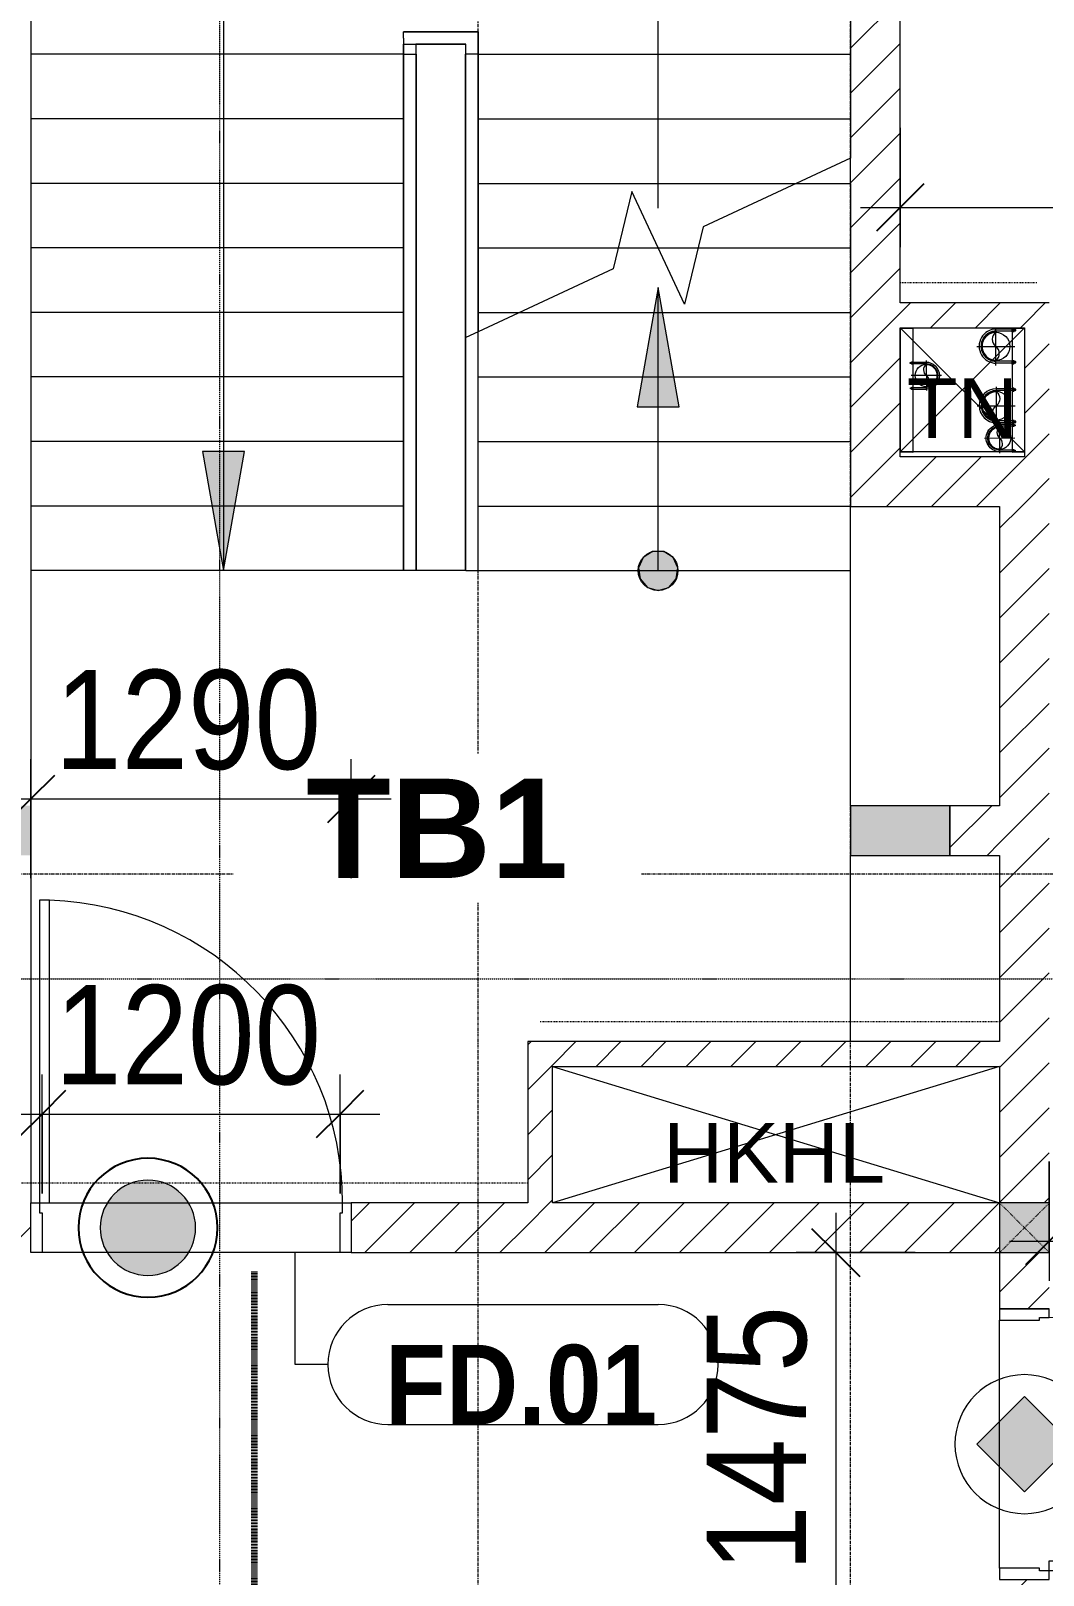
# Model space of a CAD drawing. Header units: millimetres. Extents: x 1591 to 240306, y -15958 to 82755.
# Drawn here: x 53654 to 57729, y 70213 to 76433 of the extents above; entities that cross this region are included whole.
import ezdxf

# ---------------------------------------------------------------- set-up
doc = ezdxf.new("R2010")
doc.units = ezdxf.units.MM
for name, pattern in [('1 NÉT CALL OUT', [6, 3, -3]), ('Dash', [6, 3, -3]), ('Dash 1_8_', [6.35, 3.175, -3.175]), ('Dash Dot 3_16_', [7.9375, 4.7625, -1.5875, 0, -1.5875]), ('Grid Line', [22.225, 12.7, -3.175, 3.175, -3.175]), ('IMPORT-CENTER _2_', [40.64, 25.4, -5.08, 5.08, -5.08])]:
    doc.linetypes.add(name, pattern=pattern)
for name, color, linetype, lineweight in [('0-1', 7, 'Continuous', 5), ('0-2', 250, 'Continuous', 9), ('A-ANNO-DIMS', 211, 'Continuous', 9), ('A-ANNO-DIMS-160', 211, 'Continuous', 9), ('A-ANNO-NOTE', 131, 'Continuous', 9), ('A-ANNO-NOTE-1', 131, 'Continuous', 25), ('A-AREA', 32, 'Dash 1_8_', 9), ('A-DETL-1', 90, '1 NÉT CALL OUT', 100), ('A-DETL-GENF-2', 1, 'Continuous', 9), ('A-DOOR-3', 1, 'Continuous', 9), ('A-DOOR-FRAM-1', 1, 'Continuous', 9), ('A-DOOR-IDEN', 31, 'Continuous', 9), ('A-FLOR-1', 250, 'Continuous', 9), ('A-FLOR-HRAL', 11, 'Continuous', 9), ('A-WALL', 113, 'Continuous', 9), ('A-WALL-3', 113, 'Continuous', 18), ('A-WALL-PATT-2', 111, 'Continuous', 9), ('G-ANNO-SYMB-1', 111, 'Dash Dot 3_16_', 18), ('G-ANNO-TEXT-1', 7, 'Continuous', 9), ('G-IMPT-2', 8, 'IMPORT-CENTER _2_', 9), ('G-IMPT-3', 8, 'Continuous', 9), ('M-EQPM', 50, 'Continuous', 9), ('S-COLS', 52, 'Continuous', 9), ('S-COLS-1', 52, 'Continuous', 5), ('S-COLS-2', 7, 'Continuous', 18), ('S-COLS-5', 52, 'Continuous', 18), ('S-COLS-HDLN', 52, 'Dash', 9), ('S-GRID-1', 1, 'Grid Line', 9), ('S-STRS', 31, 'Continuous', 9), ('S-STRS-ANNO', 31, 'Continuous', 9), ('S-STRS-MBND', 31, 'Continuous', 9)]:
    doc.layers.add(name, color=color, linetype=linetype, lineweight=lineweight)
doc.styles.add('Arial_8', font='arial_0.ttf', dxfattribs={"height": 240})
doc.styles.add('Arial_B_2', font='arialbd_0.ttf', dxfattribs={"height": 400})
doc.styles.add('Arial_B_3', font='arialbd_0.ttf', dxfattribs={"width": 0.9, "height": 320})
doc.styles.add('UTM Avo', font='UTM Avo.ttf', dxfattribs={"width": 0.9, "height": 400})
doc.dimstyles.new('1_Dim_chi_tiet_2_5', dxfattribs={"dimscale": 304.8, "dimtxt": 399.720379, "dimasz": 0.629921, "dimexe": 0.524934, "dimexo": 0.0625, "dimgap": 0.052493, "dimtad": 1, "dimdec": 0, "dimrnd": 5, "dimzin": 0, "dimdsep": 46, "dimtxsty": 'UTM Avo', "dimblk1": 'OBLIQUE', "dimblk2": 'OBLIQUE', "dimsah": 1, "dimcen": 0.09, "dimdle": 0.524934, "dimazin": 0, "dimtfac": 1, "dimtdec": 4, "dimtix": 1, "dimtmove": 0, "dimatfit": 3, "dimfxl": 1.049869, "dimfxlon": 1, "dimtvp": 1, "dimtolj": 1, "dimtzin": 0, "dimarcsym": 2})
doc.dimstyles.new('1_Dim_chi_tiet_2_5_1', dxfattribs={"dimscale": 304.8, "dimtxt": 399.720379, "dimasz": 0.629921, "dimexe": 0.524934, "dimexo": 0.0625, "dimgap": 0.052493, "dimtad": 1, "dimdec": 0, "dimrnd": 5, "dimzin": 0, "dimdsep": 46, "dimtxsty": 'UTM Avo', "dimblk1": 'OBLIQUE', "dimblk2": 'OBLIQUE', "dimsah": 1, "dimcen": 0.09, "dimdle": 0.524934, "dimazin": 0, "dimtfac": 1, "dimtdec": 4, "dimtix": 1, "dimtmove": 0, "dimatfit": 3, "dimfxl": 1.049869, "dimfxlon": 1, "dimtvp": 1, "dimtolj": 1, "dimtzin": 0, "dimarcsym": 2})
pattern_1 = [(45, (11001.35, 0), (-90.50967, 90.50967), [])]

# ---------------------------------------------------------------- blocks, each defined once
blk = doc.blocks.new('NCV_TKTC_KET CAU_rvt-1-TKCS_MB TẦNG 3-4')
at = {"layer": 'S-COLS-1'}
for points in [[(42652.6, 73111.9), (42652.6, 73311.9), (42252.6, 73311.9), (42252.6, 73111.9)], [(46352.6, 73111.9), (46352.6, 73311.9), (45952.6, 73311.9), (45952.6, 73111.9)]]:
    blk.add_hatch(color=256, dxfattribs=at).paths.add_polyline_path(points)
at = {"layer": 'A-FLOR-1'}
for p, q in [((46152.6, 74737.4), (46152.6, 75237.4)), ((46652.6, 74737.4), (46152.6, 74737.4)), ((44152.6, 74259), (42652.6, 74259)), ((42652.6, 74259), (42652.6, 73311.9)), ((44402.6, 74259), (44202.6, 74259)), ((45952.6, 73311.9), (45952.6, 74259)), ((42652.6, 73111.9), (42652.6, 71711.9)), ((45952.6, 72361.9), (45952.6, 73111.9))]:
    blk.add_line(p, q, dxfattribs=at)
at = {"layer": 'S-COLS-2'}
for p, q in [((45952.6, 73311.9), (45952.6, 73111.9)), ((46352.6, 73311.9), (45952.6, 73311.9)), ((46352.6, 73111.9), (46352.6, 73311.9)), ((45952.6, 73111.9), (46352.6, 73111.9))]:
    blk.add_line(p, q, dxfattribs=at)
blk = doc.blocks.new('Top Rail Type - Top Rail_Internal_-946822-TKCS_MB TẦNG 3-4')
at = {"layer": 'A-FLOR-HRAL'}
for p, q in [((44152.6, 76404.3), (44152.6, 76429.4)), ((44152.6, 76429.4), (44453, 76429.4)), ((44453, 76429.4), (44453, 76339)), ((44152.6, 76379.4), (44202.6, 76379.4)), ((44152.6, 76339), (44152.6, 76379.4)), ((44152.6, 76339), (44202.6, 76339)), ((44152.6, 74259), (44152.6, 76339)), ((44403, 76379.4), (44202.6, 76379.4)), ((44202.6, 76379.4), (44202.6, 76339)), ((44202.6, 76339), (44202.6, 74259)), ((44403, 76339), (44403, 76379.4)), ((44403, 75197.8), (44403, 76339)), ((44453, 76339), (44403, 76339)), ((44453, 76339), (44453, 75221.1)), ((44202.6, 74259), (44152.6, 74259))]:
    blk.add_line(p, q, dxfattribs=at)
blk = doc.blocks.new('Top Rail Type - Top Rail_Internal_-V1-TKCS_MB TẦNG 3-4')
at = {"layer": 'A-FLOR-HRAL'}
for p, q in [((44453, 76429.4), (44152.6, 76429.4)), ((44152.6, 76404.4), (44152.6, 76339)), ((44453, 76339), (44453, 76429.4)), ((44152.6, 76339), (44152.6, 74259)), ((44202.6, 76379.4), (44202.6, 76339)), ((44403, 76379.4), (44202.6, 76379.4)), ((44202.6, 76339), (44202.6, 74259)), ((44403, 76339), (44403, 76379.4)), ((44403, 75197.8), (44403, 76339)), ((44453, 75221.1), (44453, 76339)), ((44202.6, 74259), (44152.6, 74259))]:
    blk.add_line(p, q, dxfattribs=at)
blk = doc.blocks.new('Top Rail Type - Top Rail_Internal_-V2-TKCS_MB TẦNG 3-4')
at = {"layer": 'A-FLOR-HRAL'}
for p, q in [((44453, 75221.1), (44403, 75197.8)), ((44453, 74259), (44453, 75221.1)), ((44403, 74259), (44403, 75197.8)), ((44403, 74259), (44453, 74259))]:
    blk.add_line(p, q, dxfattribs=at)
blk = doc.blocks.new('G1_SOF - BO TRU - 200x200-3054293-TKCS_MB TẦNG 3-4')
at = {"layer": 'S-COLS'}
blk.add_hatch(color=256, dxfattribs=at).paths.add_polyline_path([(100, -100), (100, 100), (-100, 100), (-100, -100)])
at = {"layer": 'S-COLS-5'}
for p, q in [((100, 100), (-100, 100)), ((-100, 100), (-100, -100)), ((100, -100), (100, 100)), ((-100, -100), (100, -100))]:
    blk.add_line(p, q, dxfattribs=at)
at = {"layer": 'S-COLS-HDLN'}
for p, q in [((100, 100), (-100, -100)), ((-100, 100), (100, -100))]:
    blk.add_line(p, q, dxfattribs=at)
blk = doc.blocks.new('FD_01 - FD_01-1200x2200mm-1787918-TKCS_MB TẦNG 3-4')
at = {"layer": 'A-DETL-GENF-2'}
for p, q in [((610, -100), (570, -100)), ((570, -100), (570, -1320)), ((610, -1320), (610, -100)), ((570, -1320), (610, -1320))]:
    blk.add_line(p, q, dxfattribs=at)
blk.add_arc((610, -100), 1220, 180, 268.12111, dxfattribs=at)
at = {"layer": 'A-DOOR-FRAM-1'}
for p, q in [((-645, 100), (-600, 100)), ((-645, -100), (-645, 100)), ((-600, 100), (-600, -60)), ((600, 100), (645, 100)), ((600, -60), (600, 100)), ((645, 100), (645, -100)), ((-600, -60), (-610, -60)), ((-610, -60), (-610, -100)), ((610, -60), (600, -60)), ((610, -100), (610, -60)), ((-610, -100), (-645, -100)), ((645, -100), (610, -100))]:
    blk.add_line(p, q, dxfattribs=at)
blk = doc.blocks.new('FD_05 - FD_05-1000x2200mm-835434-TKCS_MB TẦNG 3-4')
at = {"layer": 'A-DETL-GENF-2'}
for p, q in [((470, 100), (470, 1120)), ((470, 1120), (510, 1120)), ((510, 1120), (510, 100)), ((510, 100), (470, 100))]:
    blk.add_line(p, q, dxfattribs=at)
blk.add_arc((510, 100), 1020, 92.24747, 180, dxfattribs=at)
at = {"layer": 'A-DOOR-FRAM-1'}
for p, q in [((-510, 100), (-545, 100)), ((-545, 100), (-545, -100)), ((-510, 60), (-510, 100)), ((545, 100), (510, 100)), ((510, 100), (510, 60)), ((545, -100), (545, 100)), ((-500, 60), (-510, 60)), ((-500, -100), (-500, 60)), ((510, 60), (500, 60)), ((500, 60), (500, -100)), ((-545, -100), (-500, -100)), ((500, -100), (545, -100))]:
    blk.add_line(p, q, dxfattribs=at)
blk = doc.blocks.new('TKTC_XREF_251221_MB TANG 2-7 - TKTC_XREF_260130_MB TANG 2-5_dwg_CUM U_DN100-4746796-TKCS_MB TẦNG 3-4')
at = {"layer": 'G-IMPT-3'}
blk.add_hatch(color=256, dxfattribs=at).paths.add_polyline_path([(0, 61), (0, 57), (14.8, 55.1), (28.5, 49.4), (40.3, 40.3), (49.4, 28.5), (55.1, 14.8), (57, 0), (55.1, -14.8), (49.4, -28.5), (40.3, -40.3), (28.5, -49.4), (14.8, -55.1), (0, -57), (0, -61), (15.8, -58.9), (30.5, -52.8), (43.1, -43.1), (52.8, -30.5), (58.9, -15.8), (61, 0), (58.9, 15.8), (52.8, 30.5), (43.1, 43.1), (30.5, 52.8), (15.8, 58.9)])
for p, q in [((-79.1, 66.6), (-79.1, 63.4)), ((-76.6, 66.6), (-76.6, 63.4)), ((-74.6, 66.6), (-74.6, 63.4)), ((-72.7, 69.3), (-72.7, 60.7)), ((-66.9, 67.9), (-71.7, 67.9)), ((-65, 69), (0, 69)), ((-66.9, 62.1), (-71.7, 62.1)), ((-72.7, -60.7), (-72.7, -69.3)), ((-66.9, -62.1), (-71.7, -62.1)), ((-79.1, -63.4), (-79.1, -66.6)), ((-76.6, -63.4), (-76.6, -66.6)), ((-74.6, -63.4), (-74.6, -66.6)), ((-66.9, -67.9), (-71.7, -67.9)), ((-65, -69), (0, -69))]:
    blk.add_line(p, q, dxfattribs=at)
at = {"layer": 'G-IMPT-3', "flags": 128}
for points in [[(-72.7, 67.6), (-78.1, 67.6), (-78.1, 62.4), (-72.7, 62.4)], [(-71.7, 59.2), (-66.9, 59.2), (-66.9, 70.8), (-71.7, 70.8)], [(-66.9, 70.8), (-66.9, 72.7), (-65, 72.7), (-65, 57.3), (-66.9, 57.3), (-66.9, 59.2)], [(-65, 61), (0, 61), (0, 57)], [(-71.7, -70.8), (-66.9, -70.8), (-66.9, -59.2), (-71.7, -59.2)], [(-66.9, -59.2), (-66.9, -57.3), (-65, -57.3), (-65, -72.7), (-66.9, -72.7), (-66.9, -70.8)], [(-65, -61), (0, -61), (0, -57)], [(-72.7, -62.4), (-78.1, -62.4), (-78.1, -67.6), (-72.7, -67.6)]]:
    blk.add_lwpolyline(points, dxfattribs=at)
at = {"layer": 'G-IMPT-3'}
for centre, radius, start, end in [((-78.1, 66.6), 0.96, 90, 180), ((-78.1, 63.4), 0.96, 180, 270), ((-71.1, 69.3), 1.56, 112.61986, 247.38014), ((-67.9, 65), 4.8, 143.1301, 216.8699), ((0, 0), 69, 270, 90), ((-71.1, 60.7), 1.56, 112.61986, 247.38014), ((0, 0), 61, 270, 90), ((0, 0), 57, 270, 90), ((-71.1, -60.7), 1.56, 112.61986, 247.38014), ((-67.9, -65), 4.8, 143.1301, 216.8699), ((-78.1, -63.4), 0.96, 90, 180), ((-78.1, -66.6), 0.96, 180, 270), ((-71.1, -69.3), 1.56, 112.61986, 247.38014)]:
    blk.add_arc(centre, radius, start, end, dxfattribs=at)
blk = doc.blocks.new('TKTC_XREF_251221_MB TANG 2-7 - TKTC_XREF_260130_MB TANG 2-5_dwg_$cc-4746806-TKCS_MB TẦNG 3-4')
at = {"layer": 'G-IMPT-2'}
for p, q in [((0, -0.673), (0, 0.673)), ((-0.673, 0), (0.673, 0))]:
    blk.add_line(p, q, dxfattribs=at)
at = {"layer": 'M-EQPM'}
blk.add_circle((0, 0), 0.5, dxfattribs=at)
for centre, radius, start, end in [((0, 0), 0.5, 90, 270), ((0.188, 0.25), 0.313, 126.8699, 233.1301), ((-0.188, -0.25), 0.313, 306.8699, 53.1301)]:
    blk.add_arc(centre, radius, start, end, dxfattribs=at)
blk = doc.blocks.new('TKTC_XREF_251221_MB TANG 2-7 - TKTC_XREF_260130_MB TANG 2-5_dwg_$cc-4746802-TKCS_MB TẦNG 3-4')
at = {"layer": 'G-IMPT-2'}
for p, q in [((-0.673, 0), (0.673, 0)), ((0, -0.673), (0, 0.673))]:
    blk.add_line(p, q, dxfattribs=at)
at = {"layer": 'M-EQPM'}
blk.add_circle((0, 0), 0.5, dxfattribs=at)
for centre, radius, start, end in [((0, 0), 0.5, 90, 270), ((0.188, 0.25), 0.313, 126.8699, 233.1301), ((-0.188, -0.25), 0.313, 306.8699, 53.1301)]:
    blk.add_arc(centre, radius, start, end, dxfattribs=at)
blk = doc.blocks.new('TKTC_XREF_251221_MB TANG 2-7 - TKTC_XREF_260130_MB TANG 2-5_dwg_CUM U_DN100-4746799-TKCS_MB TẦNG 3-4')
at = {"layer": 'G-IMPT-3'}
blk.add_hatch(color=256, dxfattribs=at).paths.add_polyline_path([(0, 61), (15.8, 58.9), (30.5, 52.8), (43.1, 43.1), (52.8, 30.5), (58.9, 15.8), (61, 0), (58.9, -15.8), (52.8, -30.5), (43.1, -43.1), (30.5, -52.8), (15.8, -58.9), (0, -61), (0, -57), (14.8, -55.1), (28.5, -49.4), (40.3, -40.3), (49.4, -28.5), (55.1, -14.8), (57, 0), (55.1, 14.8), (49.4, 28.5), (40.3, 40.3), (28.5, 49.4), (14.8, 55.1), (0, 57)])
for p, q in [((-79.1, 66.6), (-79.1, 63.4)), ((-76.6, 66.6), (-76.6, 63.4)), ((-74.6, 66.6), (-74.6, 63.4)), ((-72.7, 69.3), (-72.7, 60.7)), ((-66.9, 67.9), (-71.7, 67.9)), ((-66.9, 62.1), (-71.7, 62.1)), ((-65, 69), (0, 69)), ((-79.1, -63.4), (-79.1, -66.6)), ((-76.6, -63.4), (-76.6, -66.6)), ((-74.6, -63.4), (-74.6, -66.6)), ((-72.7, -60.7), (-72.7, -69.3)), ((-66.9, -62.1), (-71.7, -62.1)), ((-66.9, -67.9), (-71.7, -67.9)), ((-65, -69), (0, -69))]:
    blk.add_line(p, q, dxfattribs=at)
at = {"layer": 'G-IMPT-3', "flags": 128}
for points in [[(-72.7, 67.6), (-78.1, 67.6), (-78.1, 62.4), (-72.7, 62.4)], [(-71.7, 59.2), (-66.9, 59.2), (-66.9, 70.8), (-71.7, 70.8)], [(-66.9, 70.8), (-66.9, 72.7), (-65, 72.7), (-65, 57.3), (-66.9, 57.3), (-66.9, 59.2)], [(-65, 61), (0, 61), (0, 57)], [(-72.7, -62.4), (-78.1, -62.4), (-78.1, -67.6), (-72.7, -67.6)], [(-71.7, -70.8), (-66.9, -70.8), (-66.9, -59.2), (-71.7, -59.2)], [(-66.9, -59.2), (-66.9, -57.3), (-65, -57.3), (-65, -72.7), (-66.9, -72.7), (-66.9, -70.8)], [(-65, -61), (0, -61), (0, -57)]]:
    blk.add_lwpolyline(points, dxfattribs=at)
at = {"layer": 'G-IMPT-3'}
for centre, radius, start, end in [((-78.1, 66.6), 0.96, 90, 180), ((-78.1, 63.4), 0.96, 180, 270), ((-71.1, 69.3), 1.56, 112.61986, 247.38014), ((-67.9, 65), 4.8, 143.1301, 216.8699), ((-71.1, 60.7), 1.56, 112.61986, 247.38014), ((0, 0), 69, 270, 90), ((0, 0), 61, 270, 90), ((0, 0), 57, 270, 90), ((-78.1, -63.4), 0.96, 90, 180), ((-78.1, -66.6), 0.96, 180, 270), ((-71.1, -60.7), 1.56, 112.61986, 247.38014), ((-67.9, -65), 4.8, 143.1301, 216.8699), ((-71.1, -69.3), 1.56, 112.61986, 247.38014)]:
    blk.add_arc(centre, radius, start, end, dxfattribs=at)
blk = doc.blocks.new('TKTC_XREF_251221_MB TANG 2-7 - TKTC_XREF_260130_MB TANG 2-5_dwg_$cc-V47-TKCS_MB TẦNG 3-4')
at = {"layer": 'G-IMPT-2'}
for p, q in [((0, -0.673), (0, 0.66)), ((-0.673, 0), (0.673, 0))]:
    blk.add_line(p, q, dxfattribs=at)
at = {"layer": 'M-EQPM'}
blk.add_circle((0, 0), 0.5, dxfattribs=at)
for centre, radius, start, end in [((0, 0), 0.5, 90, 270), ((0.188, 0.25), 0.313, 126.8699, 233.1301), ((-0.188, -0.25), 0.313, 306.8699, 53.1301)]:
    blk.add_arc(centre, radius, start, end, dxfattribs=at)
blk = doc.blocks.new('TKTC_XREF_251221_MB TANG 2-7 - TKTC_XREF_260130_MB TANG 2-5_dwg_$cc-4746801-TKCS_MB TẦNG 3-4')
at = {"layer": 'G-IMPT-2'}
for p, q in [((-0.673, 0), (0.673, 0)), ((0, -0.673), (0, 0.673))]:
    blk.add_line(p, q, dxfattribs=at)
at = {"layer": 'M-EQPM'}
blk.add_circle((0, 0), 0.5, dxfattribs=at)
for centre, radius, start, end in [((0, 0), 0.5, 90, 270), ((0.188, 0.25), 0.313, 126.8699, 233.1301), ((-0.188, -0.25), 0.313, 306.8699, 53.1301)]:
    blk.add_arc(centre, radius, start, end, dxfattribs=at)
blk = doc.blocks.new('TKTC_XREF_251221_MB TANG 2-7 - TKTC_XREF_251221_MB TANG 2-7-2039446-TKCS_MB TẦNG 3-4')
at = {"layer": 'M-EQPM'}
for p, q in [((12501.3, 57499), (12501.3, 57998.8)), ((12501.3, 57998.8), (12551.1, 57998.5)), ((12551.1, 57998.5), (12551.1, 57498.6)), ((12951.3, 57499), (12951.3, 57998.8)), ((12951.3, 57998.8), (13000, 57998.5)), ((12551.1, 57498.6), (12501.3, 57499)), ((13000, 57498.6), (12951.3, 57499))]:
    blk.add_line(p, q, dxfattribs=at)
for name, p, xscale, yscale, zscale, rotation in [('TKTC_XREF_251221_MB TANG 2-7 - TKTC_XREF_260130_MB TANG 2-5_dwg_$cc-V47-TKCS_MB TẦNG 3-4', (12884.4, 57925.4), 113.7150000000092, 113.7150000000092, 113.7150000000092, 359.9990086636432), ('TKTC_XREF_251221_MB TANG 2-7 - TKTC_XREF_260130_MB TANG 2-5_dwg_CUM U_DN100-4746796-TKCS_MB TẦNG 3-4', (12886.2, 57926.3), 0.9975000000000005, 0.9975000000000005, 0.9975000000000005, 180.000991338195), ('TKTC_XREF_251221_MB TANG 2-7 - TKTC_XREF_260130_MB TANG 2-5_dwg_$cc-4746802-TKCS_MB TẦNG 3-4', (12604.8, 57808), 90.00000000005119, 90.00000000005119, 90.00000000005119, 180.3740267799373), ('TKTC_XREF_251221_MB TANG 2-7 - TKTC_XREF_260130_MB TANG 2-5_dwg_CUM U_DN100-4746796-TKCS_MB TẦNG 3-4', (12886.3, 57686.2), 0.9974999999999965, 0.9974999999999965, 0.9974999999999965, 180.0009913385626), ('TKTC_XREF_251221_MB TANG 2-7 - TKTC_XREF_260130_MB TANG 2-5_dwg_$cc-4746801-TKCS_MB TẦNG 3-4', (12900.2, 57556), 90.00000000005119, 90.00000000005119, 90.00000000005119, 0.3740267799372842)]:
    blk.add_blockref(name, p, dxfattribs=dict(xscale=xscale, yscale=yscale, zscale=zscale, rotation=rotation))
at = {"extrusion": (0, 0, -1)}
for name, p, xscale, yscale, zscale, rotation in [('TKTC_XREF_251221_MB TANG 2-7 - TKTC_XREF_260130_MB TANG 2-5_dwg_CUM U_DN100-4746799-TKCS_MB TẦNG 3-4', (-12602.8, 57808), 0.7894736842105242, 0.7894736842105242, -0.7894736842105242, 179.6259732184666), ('TKTC_XREF_251221_MB TANG 2-7 - TKTC_XREF_260130_MB TANG 2-5_dwg_$cc-4746806-TKCS_MB TẦNG 3-4', (-12886.3, 57686.2), 113.7150000000092, 113.7150000000092, -113.7150000000092, 179.9990086636432), ('TKTC_XREF_251221_MB TANG 2-7 - TKTC_XREF_260130_MB TANG 2-5_dwg_CUM U_DN100-4746799-TKCS_MB TẦNG 3-4', (-12900.2, 57556), 0.7894736842105242, 0.7894736842105242, -0.7894736842105242, 359.6259732184666)]:
    blk.add_blockref(name, p, dxfattribs=dict(at, xscale=xscale, yscale=yscale, zscale=zscale, rotation=rotation))
blk = doc.blocks.new('HDNDCT_GHI CHÚ CỬA CHỐNG CHÁY EI60 - HDNDCT_GHI CHÚ CỬA CHỐNG CHÁY EI60-1614697-TKCS_MB TẦNG 3-4')
at = {"layer": 'A-ANNO-NOTE'}
h = blk.add_hatch(color=256, dxfattribs=at)
edge = h.paths.add_edge_path()
edge.add_arc((0, 0), 1.2, 0, 180)
edge.add_arc((0, 0), 1.2, 180, 360)
for radius, start, end in [(1.75, 360, 180), (1.2, 360, 180), (1.2, 180, 360)]:
    blk.add_arc((0, 0), radius, start, end, dxfattribs=at)
at = {"layer": 'A-ANNO-NOTE-1'}
for start, end in [(360, 180), (180, 360)]:
    blk.add_arc((0, 0), 1.75, start, end, dxfattribs=at)
blk = doc.blocks.new('HDNDCT_GHI CHÚ CỬA CHỐNG CHÁY EI30 - HDNDCT_GHI CHÚ CỬA CHỐNG CHÁY EI30-2461928-TKCS_MB TẦNG 3-4')
at = {"layer": 'A-ANNO-NOTE'}
blk.add_hatch(color=256, dxfattribs=at).paths.add_polyline_path([(-1.2, 0), (0, 1.2), (1.2, 0), (0, -1.2)])
for p, q in [((0, 1.2), (-1.2, 0)), ((1.2, 0), (0, 1.2)), ((-1.2, 0), (0, -1.2)), ((0, -1.2), (1.2, 0))]:
    blk.add_line(p, q, dxfattribs=at)
for start, end in [(360, 180), (180, 360)]:
    blk.add_arc((0, 0), 1.75, start, end, dxfattribs=at)
blk = doc.blocks.new('DIMBLOCK150-TKCS_MB TẦNG 3-4')
at = {"layer": 'A-ANNO-DIMS-160'}
for p, q in [((56894.5, 71671.9), (56894.5, 69876.9)), ((57214.5, 71511.9), (56734.5, 71511.9)), ((56894.5, 71511.9), (57214.5, 71511.9)), ((57214.5, 70036.9), (56734.5, 70036.9)), ((56894.5, 70036.9), (57214.5, 70036.9))]:
    blk.add_line(p, q, dxfattribs=at)
at = {"layer": 'A-ANNO-DIMS-160', "lineweight": 25}
for p, q in [((56894.5, 71511.9), (56798.5, 71607.9)), ((56894.5, 71511.9), (56990.5, 71415.9)), ((56894.5, 70036.9), (56798.5, 70132.9)), ((56894.5, 70036.9), (56990.5, 69940.9))]:
    blk.add_line(p, q, dxfattribs=at)
at = {"layer": 'A-ANNO-DIMS-160', "color": 0, "insert": (56374.9, 70226.7), "char_height": 400, "width": 1314.636, "attachment_point": 1, "rotation": 90, "line_spacing_factor": 1.110334, "style": 'UTM Avo'}
blk.add_mtext('1475', dxfattribs=at)
blk = doc.blocks.new('_Oblique')
at = {"color": 0, "linetype": 'ByBlock', "lineweight": -2}
blk.add_line((-0.5, -0.5), (0.5, 0.5), dxfattribs=at)
blk = doc.blocks.new('DIMBLOCK268-TKCS_MB TẦNG 3-4')
at = {"layer": 'A-ANNO-DIMS-160'}
for p, q in [((53653.9, 73019.7), (53653.9, 73499.7)), ((54943.9, 73019.7), (54943.9, 73499.7)), ((53493.9, 73339.7), (55103.9, 73339.7)), ((53653.9, 73339.7), (53653.9, 73019.7)), ((54943.9, 73339.7), (54943.9, 73019.7))]:
    blk.add_line(p, q, dxfattribs=at)
at = {"layer": 'A-ANNO-DIMS-160', "lineweight": 25}
for p, q in [((53653.9, 73339.7), (53749.9, 73435.7)), ((54943.9, 73339.7), (55039.9, 73435.7)), ((53653.9, 73339.7), (53557.9, 73243.7)), ((54943.9, 73339.7), (54847.9, 73243.7))]:
    blk.add_line(p, q, dxfattribs=at)
at = {"layer": 'A-ANNO-DIMS-160', "color": 0, "insert": (53751.1, 73859.3), "char_height": 400, "width": 1314.636, "attachment_point": 1, "line_spacing_factor": 1.110334, "style": 'UTM Avo'}
blk.add_mtext('1290', dxfattribs=at)
blk = doc.blocks.new('DIMBLOCK269-TKCS_MB TẦNG 3-4')
at = {"layer": 'A-ANNO-DIMS-160'}
for p, q in [((53698.9, 71749.9), (53698.9, 72229.9)), ((54898.9, 71749.9), (54898.9, 72229.9)), ((53538.9, 72069.9), (55058.9, 72069.9)), ((53698.9, 72069.9), (53698.9, 71749.9)), ((54898.9, 72069.9), (54898.9, 71749.9))]:
    blk.add_line(p, q, dxfattribs=at)
at = {"layer": 'A-ANNO-DIMS-160', "lineweight": 25}
for p, q in [((53698.9, 72069.9), (53794.9, 72165.9)), ((54898.9, 72069.9), (54994.9, 72165.9)), ((53698.9, 72069.9), (53602.9, 71973.9)), ((54898.9, 72069.9), (54802.9, 71973.9))]:
    blk.add_line(p, q, dxfattribs=at)
at = {"layer": 'A-ANNO-DIMS-160', "color": 0, "insert": (53751.1, 72589.6), "char_height": 400, "width": 1314.636, "attachment_point": 1, "line_spacing_factor": 1.110334, "style": 'UTM Avo'}
blk.add_mtext('1200', dxfattribs=at)
blk = doc.blocks.new('STN_Door Tag - STN_Door Tag-1788670-TKCS_MB TẦNG 3-4')
at = {"layer": 'A-DOOR-IDEN'}
for p, q in [((-3.37, 1.495), (3.431, 1.495)), ((-3.37, -1.524), (3.431, -1.524))]:
    blk.add_line(p, q, dxfattribs=at)
for centre, start, end in [((-3.37, -0.015), 90, 270), ((3.431, -0.015), 270, 90)]:
    blk.add_arc(centre, 1.509, start, end, dxfattribs=at)
blk = doc.blocks.new('DIMBLOCK328-TKCS_MB TẦNG 3-4')
at = {"layer": 'A-ANNO-DIMS-160'}
for p, q in [((57753.9, 71878.5), (57753.9, 71398.5)), ((57753.9, 71558.5), (57753.9, 71878.5)), ((64553.9, 71878.5), (64553.9, 71398.5)), ((64553.9, 71558.5), (64553.9, 71878.5)), ((57593.9, 71558.5), (64713.9, 71558.5))]:
    blk.add_line(p, q, dxfattribs=at)
at = {"layer": 'A-ANNO-DIMS-160', "lineweight": 25}
for p, q in [((57753.9, 71558.5), (57849.9, 71654.5)), ((64553.9, 71558.5), (64649.9, 71654.5)), ((57753.9, 71558.5), (57657.9, 71462.5)), ((64553.9, 71558.5), (64457.9, 71462.5))]:
    blk.add_line(p, q, dxfattribs=at)
at = {"layer": 'A-ANNO-DIMS-160', "color": 0, "insert": (60606.1, 72078.1), "char_height": 400, "width": 1314.636, "attachment_point": 1, "line_spacing_factor": 1.110334, "style": 'UTM Avo'}
blk.add_mtext('6800', dxfattribs=at)
blk = doc.blocks.new('DIMBLOCK410-TKCS_MB TẦNG 3-4')
at = {"layer": 'A-ANNO-DIMS-160'}
for p, q in [((57153.9, 76042.3), (57153.9, 75562.3)), ((57153.9, 75722.3), (57153.9, 76042.3)), ((65753.9, 76042.3), (65753.9, 75562.3)), ((65753.9, 75722.3), (65753.9, 76042.3)), ((56993.9, 75722.3), (65913.9, 75722.3))]:
    blk.add_line(p, q, dxfattribs=at)
at = {"layer": 'A-ANNO-DIMS-160', "lineweight": 25}
for p, q in [((57153.9, 75722.3), (57249.9, 75818.3)), ((65753.9, 75722.3), (65849.9, 75818.3)), ((57153.9, 75722.3), (57057.9, 75626.3)), ((65753.9, 75722.3), (65657.9, 75626.3))]:
    blk.add_line(p, q, dxfattribs=at)
at = {"layer": 'A-ANNO-DIMS-160', "color": 0, "insert": (60906.1, 76241.9), "char_height": 400, "width": 1314.636, "attachment_point": 1, "line_spacing_factor": 1.110334, "style": 'UTM Avo'}
blk.add_mtext('8600', dxfattribs=at)

msp = doc.modelspace()

# ---------------------------------------------------------------- hatches: boundary and pattern name
at = {"layer": 'A-WALL-PATT-2'}
h = msp.add_hatch(dxfattribs=at)
h.set_pattern_fill('FP_1', color=256, style=0, pattern_type=2)
h.set_pattern_definition(pattern_1)
h.paths.add_polyline_path([(56953.9, 74516.9), (57153.9, 74516.9), (57153.9, 77936.9), (56953.9, 77936.9), (56953.9, 75467.9)])
h = msp.add_hatch(dxfattribs=at)
h.set_pattern_fill('FP_1', color=256, style=0, pattern_type=2)
h.set_pattern_definition(pattern_1)
h.paths.add_polyline_path([(57153.9, 75237.4), (57653.9, 75237.4), (57653.9, 75337.4), (57153.9, 75337.4)])
h = msp.add_hatch(dxfattribs=at)
h.set_pattern_fill('FP_1', color=256, style=0, pattern_type=2)
h.set_pattern_definition(pattern_1)
h.paths.add_polyline_path([(57653.9, 74516.9), (57753.9, 74516.9), (57753.9, 75337.4), (57653.9, 75337.4), (57653.9, 74674.3)])
h = msp.add_hatch(dxfattribs=at)
h.set_pattern_fill('FP_1', color=256, style=0, pattern_type=2)
h.set_pattern_definition(pattern_1)
h.paths.add_polyline_path([(57153.9, 74516.9), (57653.9, 74516.9), (57653.9, 74716.9), (57153.9, 74716.9)])
h = msp.add_hatch(dxfattribs=at)
h.set_pattern_fill('FP_1', color=256, style=0, pattern_type=2)
h.set_pattern_definition(pattern_1)
h.paths.add_polyline_path([(57753.9, 70036.9), (57753.9, 70195.3), (57553.9, 70195.3), (57553.9, 70036.9)])
h.paths.add_polyline_path([(57553.9, 71285.3), (57753.9, 71285.3), (57753.9, 71511.9), (57553.9, 71511.9)])
h.paths.add_polyline_path([(57707.2, 71711.9), (57753.9, 71711.9), (57753.9, 74516.9), (57553.9, 74516.9), (57553.9, 71711.9), (57674.7, 71711.9)])
h = msp.add_hatch(dxfattribs=at)
h.set_pattern_fill('FP_1', color=256, style=0, pattern_type=2)
h.set_pattern_definition(pattern_1)
h.paths.add_polyline_path([(57353.9, 73111.9), (57553.9, 73111.9), (57553.9, 73311.9), (57353.9, 73311.9)])
h = msp.add_hatch(dxfattribs=at)
h.set_pattern_fill('FP_1', color=256, style=0, pattern_type=2)
h.set_pattern_definition(pattern_1)
h.paths.add_polyline_path([(55753.9, 71711.9), (55753.9, 72361.9), (55653.9, 72361.9), (55653.9, 71711.9)])
h = msp.add_hatch(dxfattribs=at)
h.set_pattern_fill('FP_1', color=256, style=0, pattern_type=2)
h.set_pattern_definition(pattern_1)
h.paths.add_polyline_path([(57553.9, 72261.9), (57553.9, 72361.9), (55753.9, 72361.9), (55753.9, 72261.9), (55831.9, 72261.9)])
h = msp.add_hatch(dxfattribs=at)
h.set_pattern_fill('FP_1', color=256, style=0, pattern_type=2)
h.set_pattern_definition(pattern_1)
h.paths.add_polyline_path([(55653.9, 71511.9), (55653.9, 71711.9), (54943.9, 71711.9), (54943.9, 71511.9)])
h.paths.add_polyline_path([(53054, 71511.9), (53653.9, 71511.9), (53653.9, 71711.9), (53054, 71711.9)])
h = msp.add_hatch(dxfattribs=at)
h.set_pattern_fill('FP_1', color=256, style=0, pattern_type=2)
h.set_pattern_definition(pattern_1)
h.paths.add_polyline_path([(57553.9, 71511.9), (57553.9, 71711.9), (55653.9, 71711.9), (55653.9, 71511.9), (55831.9, 71511.9)])
at = {"layer": 'S-STRS-ANNO'}
for points in [[(56263.6, 74919), (56178.9, 75399), (56094.3, 74919)], [(54429.3, 74259), (54514, 74739), (54344.7, 74739), (54402.7, 74409.7)], [(56178.9, 74179), (56222.2, 74191.7), (56251.7, 74225.8), (56258.1, 74270.4), (56239.4, 74311.4), (56201.5, 74335.7), (56156.4, 74335.7), (56118.5, 74311.4), (56099.7, 74270.4), (56106.1, 74225.8), (56135.7, 74191.7)]]:
    msp.add_hatch(color=256, dxfattribs=at).paths.add_polyline_path(points)
h = msp.add_hatch(color=256, dxfattribs=at)
edge = h.paths.add_edge_path()
edge.add_arc((56178.9, 74259), 80, 0, 360)

# ---------------------------------------------------------------- linework, layer by layer
at = {"layer": '0-2'}
for p, q in [((57154, 75237.4), (57653.9, 74737.4)), ((57653.9, 75237.4), (57154, 74737.4)), ((57154, 74737.4), (57154, 75237.4)), ((57653.9, 74737.4), (57154, 74737.4)), ((55753.9, 72261.9), (57553.9, 71711.9)), ((57553.9, 72261.9), (55753.9, 71711.9))]:
    msp.add_line(p, q, dxfattribs=at)
at = {"layer": 'A-AREA'}
for p, q in [((57703.9, 75418.4), (57153.9, 75418.4)), ((55703.9, 72443.4), (57553.9, 72443.4)), ((53054, 71793.4), (55653.9, 71793.4))]:
    msp.add_line(p, q, dxfattribs=at)
at = {"layer": 'A-DETL-1'}
msp.add_line((54553.9, 52256.9), (54553.9, 71435.3), dxfattribs=at)
at = {"layer": 'A-DOOR-IDEN'}
for p, q in [((54715.9, 71514.9), (54715.9, 71062.7)), ((54715.9, 71062.7), (54849.7, 71062.7))]:
    msp.add_line(p, q, dxfattribs=at)
at = {"layer": 'A-WALL'}
for p, q in [((53688.9, 71711.9), (54908.9, 71711.9)), ((54898.9, 71511.9), (53698.9, 71511.9)), ((57553.9, 70240.3), (57553.9, 71240.3))]:
    msp.add_line(p, q, dxfattribs=at)
at = {"layer": 'A-WALL-3'}
for p, q in [((56953.9, 77936.9), (56953.9, 75920.4)), ((57153.9, 75337.4), (57153.9, 77936.9)), ((56953.9, 75819), (56953.9, 74516.9)), ((57753.9, 75337.4), (57153.9, 75337.4)), ((57153.9, 74716.9), (57153.9, 75237.4)), ((57153.9, 75237.4), (57653.9, 75237.4)), ((57653.9, 75237.4), (57653.9, 74716.9)), ((57653.9, 74716.9), (57153.9, 74716.9)), ((56953.9, 74516.9), (57553.9, 74516.9)), ((57553.9, 74516.9), (57553.9, 73311.9)), ((57553.9, 73311.9), (57353.9, 73311.9)), ((57353.9, 73311.9), (57353.9, 73111.9)), ((57353.9, 73111.9), (57553.9, 73111.9)), ((57553.9, 73111.9), (57553.9, 72361.9)), ((55653.9, 72361.9), (55653.9, 71711.9)), ((57553.9, 72361.9), (55653.9, 72361.9)), ((55753.9, 71711.9), (55753.9, 72261.9)), ((55753.9, 72261.9), (57553.9, 72261.9)), ((57553.9, 72261.9), (57553.9, 71711.9)), ((55653.9, 71711.9), (54943.9, 71711.9)), ((54943.9, 71711.9), (54943.9, 71511.9)), ((57553.9, 71711.9), (55753.9, 71711.9)), ((54943.9, 71511.9), (57553.9, 71511.9)), ((57553.9, 71511.9), (57553.9, 71285.3)), ((57553.9, 71285.3), (57753.9, 71285.3))]:
    msp.add_line(p, q, dxfattribs=at)
at = {"layer": 'G-ANNO-SYMB-1'}
for p, q in [((54412.7, 82373.8), (54412.7, 13320.5)), ((39749.2, 72614.1), (145928.2, 72614.1))]:
    msp.add_line(p, q, dxfattribs=at)
at = {"layer": 'S-GRID-1'}
for p, q in [((55453.9, 19175.3), (55453.9, 76690.4)), ((56953.9, 19175.3), (56953.9, 76690.4)), ((139245.7, 73036.9), (45492.6, 73036.9))]:
    msp.add_line(p, q, dxfattribs=at)
at = {"layer": 'S-STRS'}
for p, q in [((53654.3, 78033.3), (53654.3, 76339)), ((55153.9, 76339), (53654.3, 76339)), ((53654.3, 76339), (53654.3, 76079)), ((55204.3, 76379), (55403.9, 76379)), ((55204.3, 76339), (55204.3, 76379)), ((55204.3, 76339), (55204.3, 76079)), ((55403.9, 76379), (55403.9, 76339)), ((55403.9, 76079), (55403.9, 76339)), ((55454.3, 76339), (56953.9, 76339)), ((53654.3, 76079), (53654.3, 75819)), ((55153.9, 76079), (53654.3, 76079)), ((55204.3, 76079), (55204.3, 75819)), ((55403.9, 75819), (55403.9, 76079)), ((55454.3, 76079), (56953.9, 76079)), ((56953.9, 75819), (56953.9, 75920.4)), ((53654.3, 75819), (53654.3, 75559)), ((55153.9, 75819), (53654.3, 75819)), ((55204.3, 75819), (55204.3, 75559)), ((55403.9, 75559), (55403.9, 75819)), ((55454.3, 75819), (56736.5, 75819)), ((56736.5, 75819), (56953.9, 75819)), ((53654.3, 75559), (53654.3, 75299)), ((55153.9, 75559), (53654.3, 75559)), ((55204.3, 75559), (55204.3, 75299)), ((55403.9, 75299), (55403.9, 75559)), ((55454.3, 75559), (56018.2, 75559)), ((56018.2, 75559), (56178.9, 75559)), ((56178.9, 75559), (56339.6, 75559)), ((56339.6, 75559), (56953.9, 75559)), ((53654.3, 75299), (53654.3, 75039)), ((55153.9, 75299), (53654.3, 75299)), ((55204.3, 75299), (55204.3, 75039)), ((55403.9, 75197.6), (55403.9, 75299)), ((55454.3, 75299), (55621.3, 75299)), ((55621.3, 75299), (56953.9, 75299)), ((55403.9, 75039), (55403.9, 75197.6)), ((53654.3, 75039), (53654.3, 74779)), ((55153.9, 75039), (53654.3, 75039)), ((55204.3, 75039), (55204.3, 74779)), ((55403.9, 74779), (55403.9, 75039)), ((55454.3, 75039), (56953.9, 75039)), ((53654.3, 74779), (53654.3, 74519)), ((55153.9, 74779), (53654.3, 74779)), ((55204.3, 74779), (55204.3, 74519)), ((55403.9, 74519), (55403.9, 74779)), ((55454.3, 74779), (56953.9, 74779)), ((53654.3, 74519), (53654.3, 74259)), ((55153.9, 74519), (53654.3, 74519)), ((55204.3, 74519), (55204.3, 74259)), ((55403.9, 74259), (55403.9, 74519)), ((55454.3, 74519), (56953.9, 74519)), ((56953.9, 74259), (56953.9, 74516.9)), ((55153.9, 74259), (53654.3, 74259)), ((55454.3, 74259), (56953.9, 74259))]:
    msp.add_line(p, q, dxfattribs=at)
at = {"layer": 'S-STRS-ANNO'}
for p, q in [((54429.3, 77208), (54429.3, 76339)), ((56178.9, 76339), (56178.9, 77208)), ((54429.3, 76339), (54429.3, 76079)), ((56178.9, 76079), (56178.9, 76339)), ((54429.3, 76079), (54429.3, 75819)), ((56178.9, 75819), (56178.9, 76079)), ((54429.3, 75819), (54429.3, 75559)), ((56178.9, 75719), (56178.9, 75819)), ((54429.3, 75559), (54429.3, 75299)), ((56178.9, 75399), (56094.3, 74919)), ((56178.9, 75299), (56178.9, 75399)), ((56263.6, 74919), (56178.9, 75399)), ((54429.3, 75299), (54429.3, 75039)), ((56178.9, 75039), (56178.9, 75299)), ((54429.3, 75039), (54429.3, 74779)), ((56178.9, 74779), (56178.9, 75039)), ((56094.3, 74919), (56263.6, 74919)), ((54429.3, 74779), (54429.3, 74519)), ((56178.9, 74519), (56178.9, 74779)), ((54514, 74739), (54344.7, 74739)), ((54344.7, 74739), (54402.7, 74409.7)), ((54429.3, 74259), (54514, 74739)), ((54429.3, 74519), (54429.3, 74259)), ((56178.9, 74259), (56178.9, 74519)), ((54402.7, 74409.7), (54429.3, 74259)), ((56156.4, 74335.7), (56118.5, 74311.4)), ((56201.5, 74335.7), (56156.4, 74335.7)), ((56239.4, 74311.4), (56201.5, 74335.7)), ((56118.5, 74311.4), (56099.7, 74270.4)), ((56258.1, 74270.4), (56239.4, 74311.4)), ((56099.7, 74270.4), (56106.1, 74225.8)), ((56106.1, 74225.8), (56135.7, 74191.7)), ((56222.2, 74191.7), (56251.7, 74225.8)), ((56251.7, 74225.8), (56258.1, 74270.4)), ((56135.7, 74191.7), (56178.9, 74179)), ((56178.9, 74179), (56222.2, 74191.7))]:
    msp.add_line(p, q, dxfattribs=at)
msp.add_circle((56178.9, 74259), 80, dxfattribs=at)
at = {"layer": 'S-STRS-MBND'}
for p, q in [((56953.9, 75920.4), (56360.2, 75643.5)), ((56073.3, 75785.6), (55997.7, 75474.5)), ((56284.6, 75332.4), (56073.3, 75785.6)), ((56360.2, 75643.5), (56284.6, 75332.4)), ((55997.7, 75474.5), (55454.3, 75221.1))]:
    msp.add_line(p, q, dxfattribs=at)

# ---------------------------------------------------------------- block references
at = {"layer": '0-1'}
msp.add_blockref('NCV_TKTC_KET CAU_rvt-1-TKCS_MB TẦNG 3-4', (11001.4, 0), dxfattribs=at)
at = {"layer": 'A-ANNO-NOTE', "xscale": 160, "yscale": 160, "zscale": 160}
for name, p in [('HDNDCT_GHI CHÚ CỬA CHỐNG CHÁY EI60 - HDNDCT_GHI CHÚ CỬA CHỐNG CHÁY EI60-1614697-TKCS_MB TẦNG 3-4', (54125.1, 71611.9)), ('HDNDCT_GHI CHÚ CỬA CHỐNG CHÁY EI30 - HDNDCT_GHI CHÚ CỬA CHỐNG CHÁY EI30-2461928-TKCS_MB TẦNG 3-4', (57653.9, 70740.3))]:
    msp.add_blockref(name, p, dxfattribs=at)
at = {"layer": 'A-DOOR-3'}
for name, p, rotation in [('FD_01 - FD_01-1200x2200mm-1787918-TKCS_MB TẦNG 3-4', (54298.9, 71611.9), 180), ('FD_05 - FD_05-1000x2200mm-835434-TKCS_MB TẦNG 3-4', (57653.9, 70740.3), 269.9999999999999)]:
    msp.add_blockref(name, p, dxfattribs=dict(at, rotation=rotation))
at = {"layer": 'A-DOOR-IDEN', "xscale": 159.9999999999999, "yscale": 159.9999999999999, "zscale": 159.9999999999999}
msp.add_blockref('STN_Door Tag - STN_Door Tag-1788670-TKCS_MB TẦNG 3-4', (55630.4, 71063.4), dxfattribs=at)
at = {"layer": 'A-FLOR-HRAL'}
for name in ['Top Rail Type - Top Rail_Internal_-946822-TKCS_MB TẦNG 3-4', 'Top Rail Type - Top Rail_Internal_-V1-TKCS_MB TẦNG 3-4', 'Top Rail Type - Top Rail_Internal_-V2-TKCS_MB TẦNG 3-4']:
    msp.add_blockref(name, (11001.4, 0), dxfattribs=at)
at = {"layer": 'M-EQPM'}
msp.add_blockref('TKTC_XREF_251221_MB TANG 2-7 - TKTC_XREF_251221_MB TANG 2-7-2039446-TKCS_MB TẦNG 3-4', (44653.9, 17236.9), dxfattribs=at)
at = {"layer": 'S-COLS'}
msp.add_blockref('G1_SOF - BO TRU - 200x200-3054293-TKCS_MB TẦNG 3-4', (57653.9, 71611.9), dxfattribs=at)

# ---------------------------------------------------------------- texts
at = {"layer": 'A-DOOR-IDEN', "insert": (55627.2, 70978.1), "char_height": 320, "width": 1124.64, "attachment_point": 5, "line_spacing_factor": 0.936439, "style": 'Arial_B_3'}
msp.add_mtext('\\pt7.2,14.4,21.6,28.8,36,43.2,50.4,57.6,64.8,72,79.2,86.4,93.6,100.8,108,115.2,122.4,129.6,136.8,144,151.2,158.4,165.6,172.8,180,187.2,194.4,201.6,208.8,216,223.2,230.4;FD.01', dxfattribs=at)
at = {"layer": 'G-ANNO-TEXT-1', "char_height": 240, "attachment_point": 5, "line_spacing_factor": 0.936439, "style": 'Arial_8'}
for s, insert, width in [('\\pt79.9992,160.0008,240,319.9992,400.0008,480,559.9992,640.0008,720,799.9992,880.0008,960,1039.9992,1120.0008,1200,1279.9992,1360.0008,1440,1519.9992,1600.0008,1680,1759.9992,1840.0008,1920,1999.9992,2080.0008,2160,2239.9992,2320.0008,2400,2479.9992,2560.0008;TN', (57403.6, 74913.4), 603.2), ('\\pt79.9992,160.0008,240,319.9992,400.0008,480,559.9992,640.0008,720,799.9992,880.0008,960,1039.9992,1120.0008,1200,1279.9992,1360.0008,1440,1519.9992,1600.0008,1680,1759.9992,1840.0008,1920,1999.9992,2080.0008,2160,2239.9992,2320.0008,2400,2479.9992,2560.0008;HKHL', (56646.2, 71913.7), 2350.4)]:
    msp.add_mtext(s, dxfattribs=dict(at, insert=insert, width=width))

# ---------------------------------------------------------------- dimensions: what is measured, and where the dimension line sits
at = {"layer": 'A-ANNO-DIMS'}
for base, p1, p2, override, picture, middle in [((65753.9, 75722.3), (57153.9, 76042.3), (65753.9, 76042.3), {"dimpost": '<>', "dimfxl": 8600}, 'DIMBLOCK410-TKCS_MB TẦNG 3-4', (61453.9, 75945.3)), ((54898.9, 72069.9), (53698.9, 71749.9), (54898.9, 71749.9), {"dimpost": '<>', "dimfxl": 1200}, 'DIMBLOCK269-TKCS_MB TẦNG 3-4', (54298.9, 72292.9)), ((64553.9, 71558.5), (57753.9, 71878.5), (64553.9, 71878.5), {"dimpost": '<>', "dimfxl": 6800}, 'DIMBLOCK328-TKCS_MB TẦNG 3-4', (61153.9, 71781.5))]:
    dim = msp.add_linear_dim(base=base, p1=p1, p2=p2, dimstyle='1_Dim_chi_tiet_2_5_1', override=override, dxfattribs=at)
    dim.commit()
    dim.dimension.update_dxf_attribs({"geometry": picture, "text_midpoint": middle})
dim = msp.add_linear_dim(base=(56894.5, 70036.9), p1=(57214.5, 71511.9), p2=(57214.5, 70036.9), angle=90, dimstyle='1_Dim_chi_tiet_2_5', override={"dimpost": '<>', "dimfxl": 1475}, dxfattribs=at)
dim.commit()
dim.dimension.update_dxf_attribs({"geometry": 'DIMBLOCK150-TKCS_MB TẦNG 3-4', "text_midpoint": (56675, 70774.4)})

# ---------------------------------------------------------------- next in the draw order: texts
at = {"layer": 'G-ANNO-TEXT-1', "insert": (55289.1, 73221.1), "char_height": 400, "width": 1440, "attachment_point": 5, "line_spacing_factor": 0.936439, "style": 'Arial_B_2', "bg_fill": 3, "box_fill_scale": 1.25, "bg_fill_color": 256, "bg_fill_true_color": 13158600, "bg_fill_transparency": 0}
msp.add_mtext('\\pt8,16,24,32,40,48,56,64,72,80,88,96,104,112,120,128,136,144,152,160,168,176,184,192,200,208,216,224,232,240,248,256;TB1', dxfattribs=at)

# ---------------------------------------------------------------- next in the draw order: dimensions: what is measured, and where the dimension line sits
at = {"layer": 'A-ANNO-DIMS'}
dim = msp.add_linear_dim(base=(54943.9, 73339.7), p1=(53653.9, 73019.7), p2=(54943.9, 73019.7), dimstyle='1_Dim_chi_tiet_2_5_1', override={"dimpost": '<>', "dimfxl": 1290}, dxfattribs=at)
dim.commit()
dim.dimension.update_dxf_attribs({"geometry": 'DIMBLOCK268-TKCS_MB TẦNG 3-4', "text_midpoint": (54298.9, 73562.7)})

doc.saveas('drawing.dxf')
